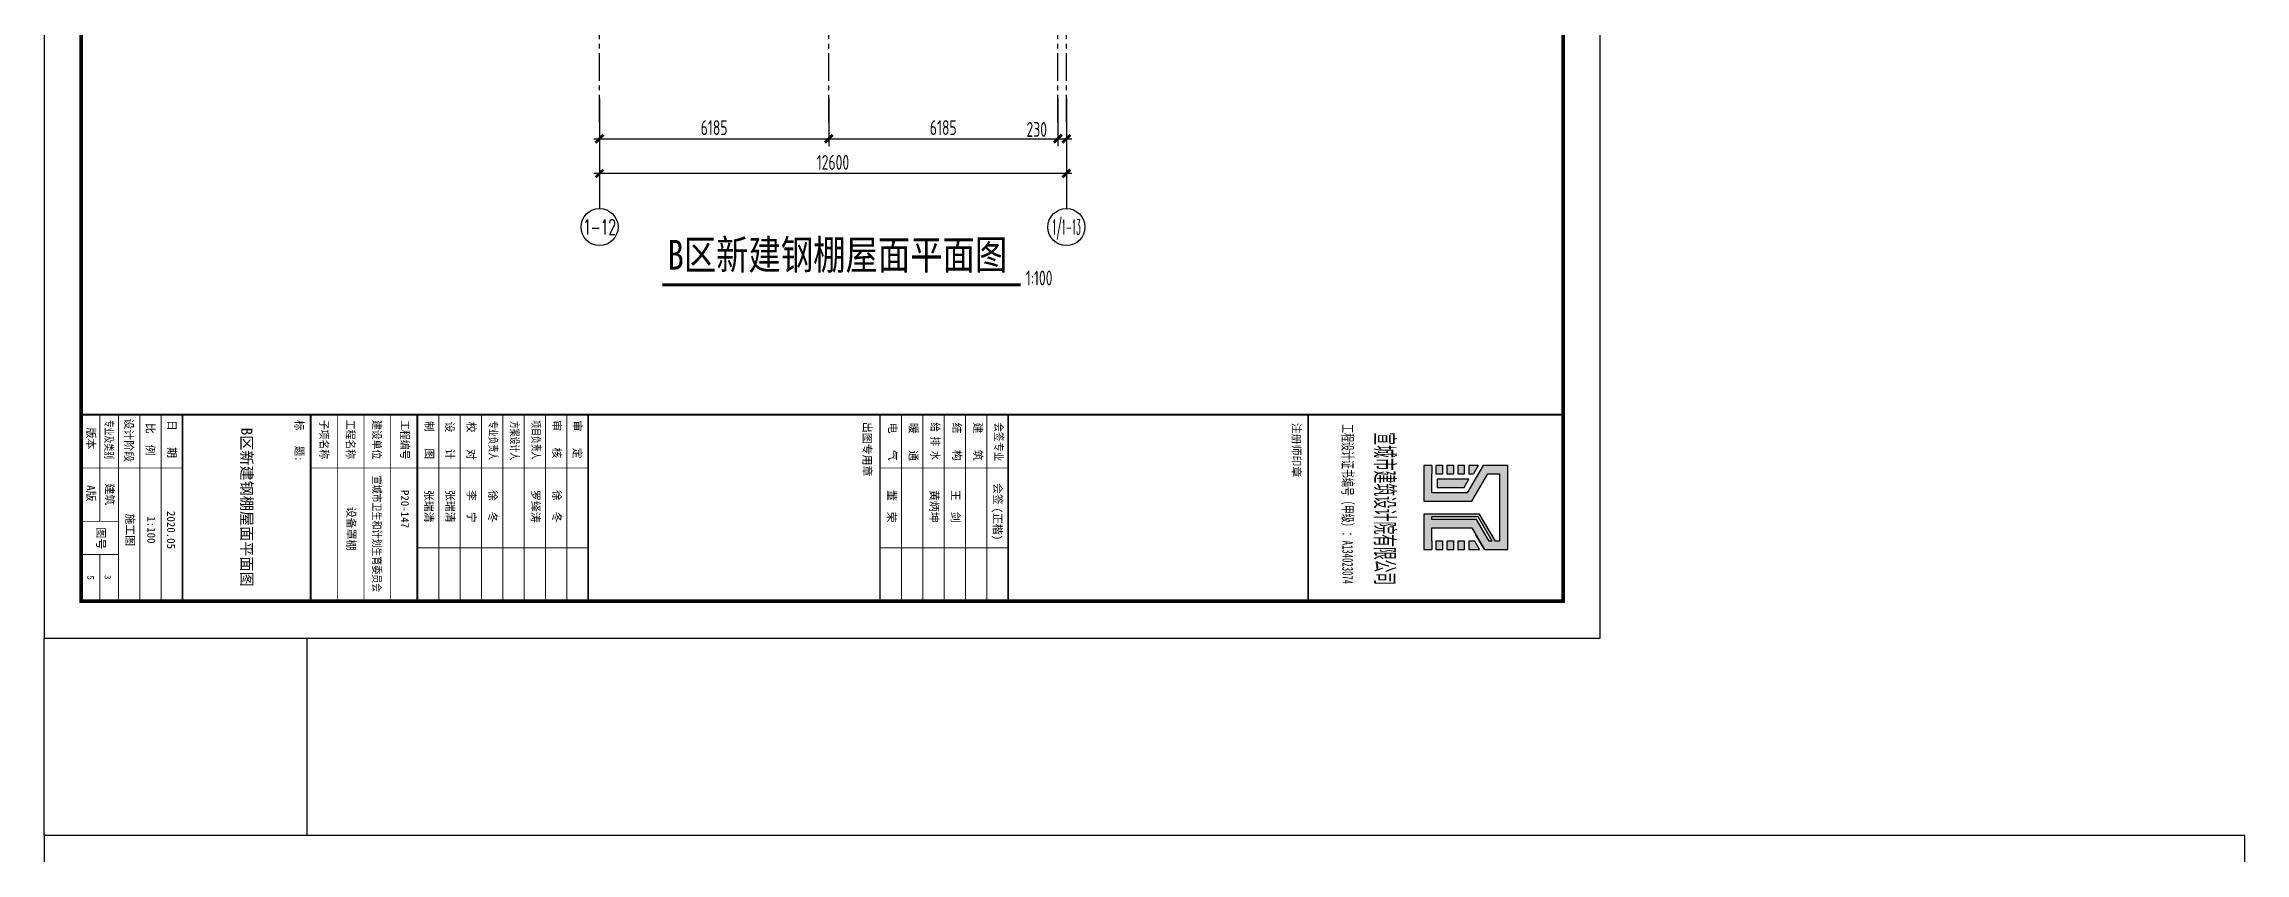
# Model space of a CAD drawing. Extents: x 670693 to 730093, y 227832 to 493926.
# Drawn here: x 670693 to 730093, y 316681 to 338529 of the extents above; entities that cross this region are included whole.
import ezdxf
from ezdxf.enums import TextEntityAlignment as Align

# ---------------------------------------------------------------- set-up
doc = ezdxf.new("R2010")
doc.units = 0
doc.header["$LTSCALE"] = 1000
for name, pattern in [('30', [0]), ('CENTER2', [1.125, 0.75, -0.125, 0.125, -0.125]), ('DOTE', [2.42, 2, -0.2, 0.02, -0.2])]:
    doc.linetypes.add(name, pattern=pattern)
doc.layers.get('0').update_dxf_attribs({"linetype": 'CONTINUOUS'})
doc.layers.get('Defpoints').update_dxf_attribs({"linetype": 'CONTINUOUS'})
for name, color, linetype in [('AXIS', 253, '30'), ('AXIS_NUM', 7, 'CONTINUOUS'), ('BZ_标准图框', 7, 'CONTINUOUS'), ('DIM', 3, 'CONTINUOUS'), ('DIM_SYMB', 3, 'CONTINUOUS'), ('PUB_TEXT', 7, 'CONTINUOUS'), ('PUB_TITLE', 4, 'CONTINUOUS'), ('TK(图框线)', 45, 'CONTINUOUS')]:
    doc.layers.add(name, color=color, linetype=linetype)
doc.styles.add('-宋体', font='', dxfattribs={"width": 0.8})
doc.styles.add('HT', font='simhei.ttf')
doc.styles.add('TSSD_Axis', font='Complex.shx', dxfattribs={"width": 0.7, "bigfont": 'hztxt.shx'})
doc.styles.add('TSSD_Dimension', font='Tssdeng.shx', dxfattribs={"width": 0.7, "bigfont": 'hztxt.shx'})
doc.styles.get('-宋体').set_extended_font_data('SimSun')
doc.dimstyles.new('TSSD_100_100$0', dxfattribs={"dimtxt": 300, "dimasz": 100, "dimexe": 100, "dimexo": 300, "dimgap": 100, "dimtad": 1, "dimdec": 0, "dimzin": 0, "dimdsep": 46, "dimtxsty": 'TSSD_Dimension', "dimblk": 'ARCHTICK', "dimcen": 0, "dimdle": 100, "dimclrd": 3, "dimclre": 3, "dimclrt": 7, "dimazin": 0, "dimtfac": 1, "dimtdec": 0, "dimtix": 1, "dimtmove": 2, "dimatfit": 3, "dimldrblk": 'ARCHTICK', "dimfxl": 1, "dimtolj": 1, "dimtzin": 0, "dimarcsym": 0})

# ---------------------------------------------------------------- blocks, each defined once
blk = doc.blocks.new('ts_axno')
at = {"color": 0, "linetype": 'ByBlock', "lineweight": -2}
blk.add_circle((0, 0), 0.5, dxfattribs=at)
at = {"color": 0, "linetype": 'ByBlock', "lineweight": -2, "style": 'TSSD_Axis', "width": 0.7}
blk.add_attdef('A', text='', height=0.6, dxfattribs=at).set_placement((0, 0), align=Align.MIDDLE_CENTER)
blk = doc.blocks.new('_ArchTick')
at = {"color": 0, "linetype": 'ByBlock', "const_width": 0.5}
blk.add_lwpolyline([(-0.71, -0.71), (0.71, 0.71)], dxfattribs=at)
blk = doc.blocks.new('*D80')
at = {"layer": 'Defpoints', "color": 0, "transparency": 16777216}
for p in [(685685, 337454), (691870, 337454), (691870, 335971)]:
    blk.add_point(p, dxfattribs=at)
at = {"layer": 'DIM', "color": 3, "lineweight": -2, "transparency": 16777216}
for p, q in [((685685, 337054), (685685, 335771)), ((691870, 337054), (691870, 335771)), ((685535, 335971), (692020, 335971))]:
    blk.add_line(p, q, dxfattribs=at)
at = {"layer": 'DIM', "color": 3, "lineweight": -2, "transparency": 16777216, "xscale": 150, "yscale": 150, "zscale": 150, "rotation": 180}
blk.add_blockref('_ArchTick', (685685, 335971), dxfattribs=at)
at = {"layer": 'DIM', "color": 3, "lineweight": -2, "transparency": 16777216, "xscale": 150, "yscale": 150, "zscale": 150}
blk.add_blockref('_ArchTick', (691870, 335971), dxfattribs=at)
at = {"layer": 'DIM', "color": 7, "transparency": 16777216, "insert": (688777, 336271), "char_height": 400, "attachment_point": 5, "style": 'TSSD_Dimension'}
blk.add_mtext('\\A1;6185', dxfattribs=at)
blk = doc.blocks.new('*D81')
at = {"layer": 'Defpoints', "color": 0, "transparency": 16777216}
for p in [(698055, 337454), (698285, 337454), (698285, 335971)]:
    blk.add_point(p, dxfattribs=at)
at = {"layer": 'DIM', "color": 3, "lineweight": -2, "transparency": 16777216}
for p, q in [((698055, 337054), (698055, 335771)), ((698285, 337054), (698285, 335771)), ((697905, 335971), (698435, 335971))]:
    blk.add_line(p, q, dxfattribs=at)
at = {"layer": 'DIM', "color": 3, "lineweight": -2, "transparency": 16777216, "xscale": 150, "yscale": 150, "zscale": 150, "rotation": 180}
blk.add_blockref('_ArchTick', (698055, 335971), dxfattribs=at)
at = {"layer": 'DIM', "color": 3, "lineweight": -2, "transparency": 16777216, "xscale": 150, "yscale": 150, "zscale": 150}
blk.add_blockref('_ArchTick', (698285, 335971), dxfattribs=at)
at = {"layer": 'DIM', "color": 7, "transparency": 16777216, "insert": (697485, 336221), "char_height": 400, "attachment_point": 5, "style": 'TSSD_Dimension'}
blk.add_mtext('\\A1;230', dxfattribs=at)
blk = doc.blocks.new('*D82')
at = {"layer": 'Defpoints', "color": 0, "transparency": 16777216}
for p in [(685685, 337455), (698285, 337455), (685685, 335033)]:
    blk.add_point(p, dxfattribs=at)
at = {"layer": 'DIM', "color": 3, "lineweight": -2, "transparency": 16777216}
for p, q in [((685685, 337055), (685685, 334833)), ((698285, 337055), (698285, 334833)), ((698435, 335033), (685535, 335033))]:
    blk.add_line(p, q, dxfattribs=at)
at = {"layer": 'DIM', "color": 3, "lineweight": -2, "transparency": 16777216, "xscale": 150, "yscale": 150, "zscale": 150, "rotation": 180}
blk.add_blockref('_ArchTick', (685685, 335033), dxfattribs=at)
at = {"layer": 'DIM', "color": 3, "lineweight": -2, "transparency": 16777216, "xscale": 150, "yscale": 150, "zscale": 150}
blk.add_blockref('_ArchTick', (698285, 335033), dxfattribs=at)
at = {"layer": 'DIM', "color": 7, "transparency": 16777216, "insert": (691985, 335333), "char_height": 400, "attachment_point": 5, "style": 'TSSD_Dimension'}
blk.add_mtext('\\A1;12600', dxfattribs=at)
blk = doc.blocks.new('*D87')
at = {"layer": 'Defpoints', "color": 0, "transparency": 16777216}
for p in [(691870, 337454), (698055, 337454), (698055, 335971)]:
    blk.add_point(p, dxfattribs=at)
at = {"layer": 'DIM', "color": 3, "lineweight": -2, "transparency": 16777216}
for p, q in [((691870, 337054), (691870, 335771)), ((698055, 337054), (698055, 335771)), ((691720, 335971), (698205, 335971))]:
    blk.add_line(p, q, dxfattribs=at)
at = {"layer": 'DIM', "color": 3, "lineweight": -2, "transparency": 16777216, "xscale": 150, "yscale": 150, "zscale": 150, "rotation": 180}
blk.add_blockref('_ArchTick', (691870, 335971), dxfattribs=at)
at = {"layer": 'DIM', "color": 3, "lineweight": -2, "transparency": 16777216, "xscale": 150, "yscale": 150, "zscale": 150}
blk.add_blockref('_ArchTick', (698055, 335971), dxfattribs=at)
at = {"layer": 'DIM', "color": 7, "transparency": 16777216, "insert": (694962, 336271), "char_height": 400, "attachment_point": 5, "style": 'TSSD_Dimension'}
blk.add_mtext('\\A1;6185', dxfattribs=at)
blk = doc.blocks.new('23wca1')
h = blk.add_hatch(color=1)
h.paths.add_polyline_path([(1517, 32430), (-752, 32430), (-752, 31764), (-15, 31338), (-15, 30383), (-531, 30383), (-752, 30383), (-752, 30162), (206, 30162), (206, 31466), (-531, 31891), (-531, 32209), (1295, 32209), (1295, 32099), (558, 31673), (558, 30162), (1517, 30162), (1517, 30383), (1295, 30383), (927, 30383), (927, 31460), (1517, 31801)])
h.paths.add_polyline_path([(1295, 31928), (706, 31588), (706, 30383), (632, 30383), (632, 31630), (1295, 32013)], flags=16)
h = blk.add_hatch(color=1)
h.paths.add_polyline_path([(1517, 31673), (1295, 31545), (1295, 31378), (1517, 31378)])
h.paths.add_polyline_path([(1295, 31267), (1295, 31083), (1517, 31083), (1517, 31267)])
h.paths.add_polyline_path([(1295, 30973), (1295, 30788), (1517, 30788), (1517, 30973)])
h.paths.add_polyline_path([(1517, 30493), (1517, 30678), (1295, 30678), (1295, 30493)])
h.paths.add_polyline_path([(-162, 31253), (-384, 31381), (-384, 30530), (-162, 30530)])
h.paths.add_polyline_path([(-752, 31636), (-752, 31378), (-531, 31378), (-531, 31508)])
h.paths.add_polyline_path([(-752, 31267), (-752, 31083), (-531, 31083), (-531, 31267)])
h.paths.add_polyline_path([(-531, 30788), (-531, 30973), (-752, 30973), (-752, 30788)])
h.paths.add_polyline_path([(-531, 30678), (-752, 30678), (-752, 30493), (-531, 30493)])
for points in [[(927, 30383), (927, 31460), (1517, 31801), (1517, 32430), (-752, 32430), (-752, 31764), (-15, 31338), (-15, 30383), (-531, 30383)], [(-752, 30383), (-752, 30162), (206, 30162), (206, 31466), (-531, 31891), (-531, 32209), (1295, 32209), (1295, 32099), (558, 31673), (558, 30162), (1517, 30162), (1517, 30383)], [(-752, 31636), (-752, 31378), (-531, 31378), (-531, 31508)], [(-752, 31636), (-531, 31508)], [(1295, 32013), (632, 31630), (632, 30383)], [(1295, 31928), (706, 31588), (706, 30383)], [(1517, 31801), (1106, 31564)], [(1295, 32013), (1295, 31928)], [(1295, 31545), (1295, 31378), (1517, 31378), (1517, 31673)], [(1517, 31673), (1295, 31545)], [(-752, 30383), (-531, 30383)], [(706, 30383), (632, 30383)], [(1295, 30383), (927, 30383)], [(1295, 30383), (1517, 30383)]]:
    blk.add_lwpolyline(points)
for points in [[(-752, 31267), (-752, 31083), (-531, 31083), (-531, 31267)], [(-752, 30973), (-752, 30788), (-531, 30788), (-531, 30973)], [(-162, 31253), (-384, 31381), (-384, 30530), (-162, 30530)], [(1295, 31267), (1295, 31083), (1517, 31083), (1517, 31267)], [(1295, 30973), (1295, 30788), (1517, 30788), (1517, 30973)], [(-752, 30678), (-752, 30493), (-531, 30493), (-531, 30678)], [(1295, 30678), (1295, 30493), (1517, 30493), (1517, 30678)]]:
    blk.add_lwpolyline(points, close=True)
at = {"layer": 'BZ_标准图框'}
for points, const_width in [([(-2126, -6072), (-2126, 33928)], 50.4), ([(-2126, 27044), (2914, 27044)], 50.4), ([(-2126, 18948), (2914, 18948)], 50.4), ([(-686, 18948), (-686, 15492)], 25.2), ([(1474, 18948), (1474, 15492)], 25.2), ([(2914, 18372), (-2126, 18372)], 25.2), ([(2914, 17796), (-2126, 17796)], 25.2), ([(2914, 17220), (-2126, 17220)], 25.2), ([(2914, 16644), (-2126, 16644)], 25.2), ([(2914, 16068), (-2126, 16068)], 25.2), ([(2914, 15492), (-2126, 15492)], 36), ([(-2126, 7612), (2914, 7612)], 50.4), ([(-686, 124), (-686, 7612)], 25.2), ([(1474, 3003), (1474, 7612)], 25.2), ([(-2126, 7036), (2914, 7036)], 25.2), ([(-2126, 6460), (2914, 6460)], 25.2), ([(-2126, 5884), (2914, 5884)], 25.2), ([(-2126, 5308), (2914, 5308)], 25.2), ([(-2126, 4732), (2914, 4732)], 25.2), ([(-2126, 4156), (2914, 4156)], 25.2), ([(-2126, 3580), (2914, 3580)], 25.2), ([(-2126, 3580), (2914, 3580)], 25.2), ([(-2126, 3004), (2914, 3004)], 50.4), ([(-2126, 2284), (2914, 2284)], 25.2), ([(-2126, 1564), (2914, 1564)], 25.2), ([(-2126, 844), (2914, 844)], 25.2), ([(-2126, 124), (2914, 124)], 50.4), ([(-2126, -3336), (2914, -3336)], 50.4), ([(-686, -5064), (-686, -3336)], 25.2), ([(-2126, -3912), (2914, -3912)], 25.2), ([(-2126, -4488), (2914, -4488)], 25.2), ([(-2126, -5064), (2914, -5064)], 25.2), ([(-2126, -5064), (2914, -5064)], 25.2), ([(-686, -6072), (-686, -5064)], 25.2), ([(754, -6072), (754, -5064)], 25.2), ([(1654, -6072), (1654, -5064)], 25.2), ([(-2126, -5568), (754, -5568)], 25.2), ([(1654, -5568), (2914, -5568)], 25.2)]:
    blk.add_lwpolyline(points, dxfattribs=dict(at, const_width=const_width))
at = {"layer": 'BZ_标准图框', "style": 'HT', "width": 0.5}
blk.add_text('宣城市建筑设计院有限公司', height=504, dxfattribs=at).set_placement((416, 28867), align=Align.CENTER)
at = {"layer": 'BZ_标准图框', "style": 'HT'}
for s, height, width, p in [('工程设计证书编号（甲级）：A134023074', 288, 0.6, (-1869, 27969)), ('会签', 216, 0.85, (-1914, 18591)), ('专业', 216, 0.85, (-1380, 18585)), ('给 排 水', 216, 0.85, (-1918, 16870)), ('项目负责人', 216, 0.7, (-1975, 6100)), ('方案设计人', 216, 0.7, (-1956, 5522)), ('专业负责人', 216, 0.7, (-1957, 4941)), ('工程编号', 216, 0.9, (-1976, 2561)), ('建设单位', 216, 0.9, (-1981, 1802)), ('工程名称', 216, 0.9, (-1986, 1092)), ('子项名称', 216, 0.9, (-1986, 379)), ('标   题:', 216, 0.95, (-1981, -291)), ('专业及类别', 216, 0.7, (-1987, -5426))]:
    blk.add_text(s, height=height, dxfattribs=dict(at, width=width)).set_placement(p)
for s, p in [('注册师印章', (-1907, 26620)), ('会签', (-281, 18563)), ('(正楷)', (382, 18556)), ('建   筑', (-1914, 18024)), ('结   构', (-1911, 17458)), ('暖   通', (-1905, 16282)), ('电   气', (-1912, 15724)), ('出图专用章', (-1931, 15037)), ('审   定', (-1967, 7210)), ('审   核', (-1976, 6659)), ('校   对', (-1934, 4349)), ('设   计', (-1938, 3771)), ('制   图', (-1954, 3218)), ('日   期', (-1984, -3728)), ('比  例', (-1903, -4311)), ('设计阶段', (-2024, -4889)), ('版本 ', (-1778, -5911)), ('图号', (920, -5644))]:
    blk.add_text(s, height=216, dxfattribs=at).set_placement(p)
at = {"layer": 'TK(图框线)', "style": 'HT'}
for s, p in [('王  剑', (-92, 17421)), ('黄炳坤', (-92, 16845)), ('董  荣', (-92, 15693)), ('徐  冬', (-92, 6661)), ('罗绎涛', (-92, 6085)), ('徐  冬', (-92, 4933)), ('李  宁', (-92, 4357)), ('张瑞清', (-92, 3781)), ('张瑞清', (-92, 3205)), ('P20-147', (-92, 2560)), ('设备罩棚', (363, 1110)), ('2020.05', (475, -3751)), ('1:100', (619, -4283)), ('施工图', (541, -4857)), ('A版', (-222, -5912))]:
    blk.add_text(s, height=216, dxfattribs=at).set_placement(p)
at = {"layer": 'TK(图框线)', "style": 'HT', "width": 0.8}
blk.add_text('宣城市卫生和计划生育委员会', height=216, dxfattribs=at).set_placement((-476, 1803))
at = {"layer": 'TK(图框线)', "style": '-宋体'}
blk.add_text('5', height=180, dxfattribs=at).set_placement((2278, -5902), align=Align.CENTER)

msp = doc.modelspace()

# ---------------------------------------------------------------- linework, layer by layer
at = {"color": 4}
msp.add_lwpolyline([(670692.5, 322478.9), (677786.9, 322478.9), (677786.9, 317155.5), (670692.5, 317155.5)], close=True, dxfattribs=at)
at = {"layer": 'AXIS', "linetype": 'CENTER2'}
for p, q in [((685684.8, 336409.1), (685684.8, 372162.8)), ((691869.8, 336409.1), (691869.8, 372162.8)), ((698054.8, 336409.1), (698054.8, 372162.8)), ((698284.8, 336409.1), (698284.8, 372162.8))]:
    msp.add_line(p, q, dxfattribs=at)
at = {"layer": 'AXIS', "color": 3, "linetype": 'ByBlock'}
for p, q in [((685684.8, 336418.1), (685684.8, 334086.2)), ((698284.8, 336418.1), (698284.8, 334086.2))]:
    msp.add_line(p, q, dxfattribs=at)
at = {"layer": 'DIM_SYMB', "linetype": 'ByBlock', "const_width": 80}
msp.add_lwpolyline([(687381.2, 332027.3), (697048.8, 332027.3)], dxfattribs=at)
at = {"layer": 'PUB_TITLE'}
for points in [[(670692.5, 381878.9), (670692.5, 322478.9), (712692.5, 322478.9), (712692.5, 381878.9)], [(670692.5, 275155.5), (730092.5, 275155.5), (730092.5, 317155.5), (670692.5, 317155.5)]]:
    msp.add_lwpolyline(points, close=True, dxfattribs=at)
at = {"layer": 'PUB_TITLE', "const_width": 100}
msp.add_lwpolyline([(671692.5, 379378.9), (671692.5, 323478.9), (711692.5, 323478.9), (711692.5, 379378.9)], close=True, dxfattribs=at)

# ---------------------------------------------------------------- block references
at = {"rotation": 270}
msp.add_blockref('23wca1', (677764.8, 326392.9), dxfattribs=at)
at = {"layer": 'AXIS_NUM'}
ref = msp.add_blockref('ts_axno', (685684.8, 333586.2), dxfattribs=dict(at, xscale=1000, yscale=1000, zscale=1000))
ref.add_attrib('8', '1-12', dxfattribs={"height": 400, "style": 'TSSD_Axis', "width": 0.6}).set_placement((685684.8, 333586.2), align=Align.MIDDLE_CENTER)
ref = msp.add_blockref('ts_axno', (698284.8, 333586.2), dxfattribs=dict(at, xscale=1000, yscale=1000, zscale=1000))
ref.add_attrib('8', '1/1-13', dxfattribs={"height": 400, "style": 'TSSD_Axis', "width": 0.35}).set_placement((698284.8, 333586.2), align=Align.MIDDLE_CENTER)

# ---------------------------------------------------------------- texts
at = {"layer": 'PUB_TEXT', "linetype": 'DOTE'}
for s, height, style, width, p in [('B区新建钢棚屋面平面图', 800, '-宋体', 0.8, (687523.7, 332438.2)), ('1:100', 400, 'TSSD_Dimension', 0.7, (697189, 332009.2))]:
    msp.add_text(s, height=height, dxfattribs=dict(at, style=style, width=width)).set_placement(p)
at = {"layer": 'TK(图框线)', "style": 'HT'}
for s, height, p in [('B区新建钢棚屋面平面图', 300, (676014.6, 328167.7)), ('建筑', 216, (672357, 326662.5))]:
    msp.add_text(s, height=height, rotation=270, dxfattribs=at).set_placement(p)
at = {"layer": 'TK(图框线)', "style": '-宋体'}
msp.add_text('3', height=172.8, rotation=270, dxfattribs=at).set_placement((672327.7, 324127.2), align=Align.CENTER)

# ---------------------------------------------------------------- dimensions: what is measured, and where the dimension line sits
at = {"layer": 'DIM'}
for base, p1, p2, picture, middle in [((685684.8, 335033), (698284.8, 337455.2), (685684.8, 337455.2), '*D82', (691984.8, 335333)), ((691869.8, 335971.4), (685684.8, 337453.5), (691869.8, 337453.5), '*D80', (688777.3, 336271.4)), ((698054.8, 335971.4), (691869.8, 337453.5), (698054.8, 337453.5), '*D87', (694962.3, 336271.4))]:
    dim = msp.add_linear_dim(base=base, p1=p1, p2=p2, dimstyle='TSSD_100_100$0', override={"dimtxt": 400, "dimasz": 150, "dimexe": 200, "dimexo": 400, "dimdle": 150}, dxfattribs=at)
    dim.commit()
    dim.dimension.update_dxf_attribs({"geometry": picture, "text_midpoint": middle})
dim = msp.add_linear_dim(base=(698284.8, 335971.4), p1=(698054.8, 337453.5), p2=(698284.8, 337453.5), dimstyle='TSSD_100_100$0', override={"dimtxt": 400, "dimasz": 150, "dimexe": 200, "dimexo": 400, "dimdle": 150}, dxfattribs=at)
dim.commit()
dim.dimension.update_dxf_attribs({"geometry": '*D81', "text_midpoint": (697485.1, 336221.4), "dimtype": 128})

doc.saveas('drawing.dxf')
